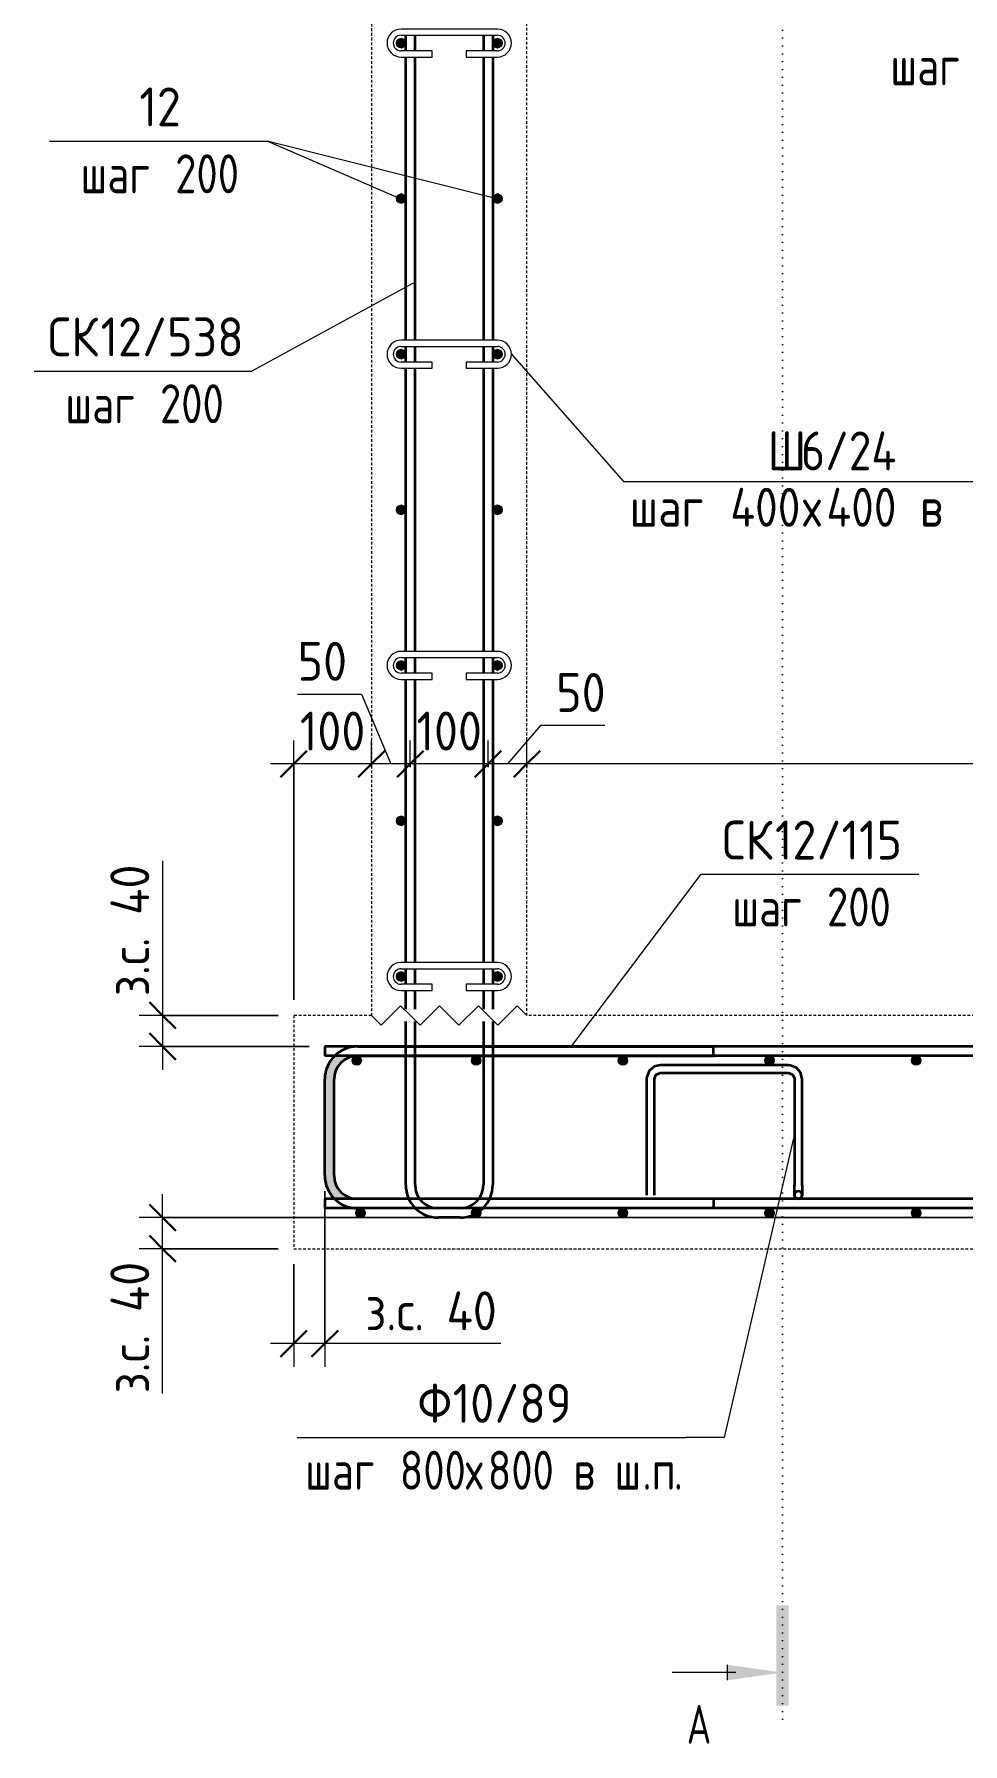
# Model space of a CAD drawing. Header units: millimetres. Extents: x -35709 to -15218, y -2926 to 78616.
# Drawn here: x -17998 to -16803, y -2926 to -729 of the extents above; entities that cross this region are included whole.
import ezdxf

# ---------------------------------------------------------------- set-up
doc = ezdxf.new("R2010")
doc.units = ezdxf.units.MM
doc.linetypes.add('01 Штриховая _4 мм_', pattern=[6, 3.5, -2.5])
doc.linetypes.add('04 Пунктир 10мм', pattern=[10, 0, -10])
for name, color, linetype, lineweight in [('AA_Dim', 7, 'Continuous', 9), ('AA_Dim-20', 7, 'Continuous', 9), ('AA_Oformlenie', 7, 'Continuous', 9), ('AA_Razrez', 7, 'Continuous', 9), ('AA_Vinoska', 7, 'Continuous', 9), ('KR_Armatura', 7, 'Continuous', 20), ('KR_Armatura_Tonkie', 7, 'Continuous', 20)]:
    doc.layers.add(name, color=color, linetype=linetype, lineweight=lineweight)
doc.layers.add('AF_Stena_Опалубка', color=7, linetype='Continuous', lineweight=20, true_color=0x0063c6)
doc.layers.add('KR_Fundament', color=7, linetype='Continuous', lineweight=20, true_color=0x804000)
doc.styles.add('ISOCPEUR', font='isocpeur.TTF', dxfattribs={"width": 0.7, "height": 50})
doc.styles.add('ISOCPEUR_1', font='isocpeur.TTF', dxfattribs={"width": 0.9, "height": 50})
doc.styles.add('ISOCPEUR_2', font='isocpeur.TTF', dxfattribs={"width": 0.8, "height": 50})
doc.styles.add('ISOCPEUR_4', font='isocpeur.TTF', dxfattribs={"width": 0.85, "height": 50})
doc.dimstyles.new('00_Точн_3_знака__прозр_', dxfattribs={"dimscale": 304.8, "dimtxt": 50.137748, "dimasz": 0.111549, "dimexe": 0.098425, "dimexo": 0.065617, "dimgap": 0.006562, "dimtad": 1, "dimdec": 3, "dimrnd": 0.001, "dimdsep": 46, "dimtxsty": 'ISOCPEUR_1', "dimblk1": 'OBLIQUE', "dimblk2": 'OBLIQUE', "dimsah": 1, "dimcen": 0.09, "dimdle": 0.098425, "dimazin": 0, "dimtfac": 1, "dimtdec": 4, "dimtix": 1, "dimtmove": 0, "dimatfit": 3, "dimfxl": 1, "dimtvp": 1, "dimtolj": 1, "dimtzin": 0, "dimlwd": 18, "dimlwe": 18, "dimarcsym": 2})
doc.dimstyles.new('00_Точн_3_знака__прозр__1', dxfattribs={"dimscale": 304.8, "dimtxt": 50.137748, "dimasz": 0.111549, "dimexe": 0.098425, "dimexo": 0.065617, "dimgap": 0.006562, "dimtad": 1, "dimdec": 3, "dimrnd": 0.001, "dimdsep": 46, "dimtxsty": 'ISOCPEUR_1', "dimblk1": 'OBLIQUE', "dimblk2": 'OBLIQUE', "dimsah": 1, "dimcen": 0.09, "dimdle": 0.098425, "dimazin": 0, "dimtfac": 1, "dimtdec": 4, "dimtix": 1, "dimtmove": 1, "dimatfit": 3, "dimfxl": 1, "dimtvp": 1, "dimtolj": 1, "dimtzin": 0, "dimlwd": 18, "dimlwe": 18, "dimarcsym": 2})

# ---------------------------------------------------------------- blocks, each defined once
blk = doc.blocks.new('261_Лягушка _НесАрм_РабПлоск_ - 10 А240-3854957-В-В Арм')
at = {"layer": 'KR_Armatura', "lineweight": 35}
for start, end in [(90, 270), (270, 90)]:
    blk.add_arc((-76776.1, -2221), 5, start, end, dxfattribs=at)
at = {"layer": 'KR_Armatura_Tonkie', "lineweight": 35}
for p, q in [((-76788.6, -2054), (-76953.6, -2054)), ((-76953.6, -2064), (-76788.6, -2064)), ((-76971.1, -2071.5), (-76971.1, -2208.5)), ((-76961.1, -2208.5), (-76961.1, -2071.5)), ((-76781.1, -2071.5), (-76781.1, -2208.5)), ((-76771.1, -2208.5), (-76771.1, -2071.5))]:
    blk.add_line(p, q, dxfattribs=at)
at = {"layer": 'KR_Armatura_Tonkie', "lineweight": 35, "flags": 128}
for points in [[(-76953.6, -2054), (-76961.6, -2055.9), (-76967.8, -2061.3), (-76970.9, -2069), (-76971.1, -2071.5)], [(-76961.1, -2071.5), (-76959.2, -2066.5), (-76954.4, -2064.1), (-76953.6, -2064)], [(-76771.1, -2071.5), (-76773, -2063.5), (-76778.4, -2057.3), (-76786, -2054.2), (-76788.6, -2054)], [(-76788.6, -2064), (-76783.6, -2065.9), (-76781.1, -2070.6), (-76781.1, -2071.5)], [(-76971.1, -2208.5), (-76971.1, -2215.2), (-76971.1, -2219.8), (-76971.1, -2221)], [(-76961.1, -2221), (-76961.1, -2219.1), (-76961.1, -2213.9), (-76961.1, -2208.5)], [(-76781.1, -2221), (-76781.1, -2219.1), (-76781.1, -2213.9), (-76781.1, -2208.5)], [(-76771.1, -2208.5), (-76771.1, -2215.2), (-76771.1, -2219.8), (-76771.1, -2221)], [(-76776.1, -2226), (-76779.9, -2224.1), (-76781.1, -2221)], [(-76771.1, -2221), (-76772.9, -2224.9), (-76776.1, -2226)]]:
    blk.add_lwpolyline(points, dxfattribs=at)
blk = doc.blocks.new('Последовательность узлов - 3мм масшт20 маскировка-904226-В-В Арм')
at = {"layer": 'AA_Oformlenie'}
for p, q in [((-76535, -475.1), (-76522.5, -487.6)), ((-76497.5, -462.6), (-76522.5, -487.6)), ((-76485, -475.1), (-76497.5, -462.6)), ((-76485, -475.1), (-76472.5, -487.6)), ((-76447.5, -462.6), (-76472.5, -487.6)), ((-76435, -475.1), (-76447.5, -462.6)), ((-76435, -475.1), (-76422.5, -487.6)), ((-76397.5, -462.6), (-76422.5, -487.6)), ((-76385, -475.1), (-76397.5, -462.6)), ((-76385, -475.1), (-76372.5, -487.6)), ((-76347.5, -462.6), (-76372.5, -487.6)), ((-76335, -475.1), (-76347.5, -462.6))]:
    blk.add_line(p, q, dxfattribs=at)
blk = doc.blocks.new('079_Шпилька _ЭлУзла_ - d8 А240-3883367-В-В Арм')
at = {"layer": 'AA_Oformlenie'}
for p, q in [((-77863, -522), (-77987, -522)), ((-77987, -530), (-77863, -530)), ((-77947, -550), (-77987, -550)), ((-77987, -558), (-77947, -558)), ((-77947, -558), (-77947, -550)), ((-77863, -550), (-77903, -550)), ((-77903, -550), (-77903, -558)), ((-77903, -558), (-77863, -558))]:
    blk.add_line(p, q, dxfattribs=at)
for centre, radius, start, end in [((-77987, -540), 18, 90, 270), ((-77863, -540), 18, 270, 90), ((-77987, -540), 10, 90, 270), ((-77863, -540), 10, 270, 90)]:
    blk.add_arc(centre, radius, start, end, dxfattribs=at)
blk = doc.blocks.new('Разрез - Номер узла_ сзади-394133-В-В Арм')
at = {"layer": 'AA_Razrez'}
for points in [[(-77488.3, -2748.3), (-77504.2, -2748.3), (-77504.2, -2877.4), (-77488.3, -2877.4)], [(-77567, -2824.9), (-77567, -2844.8), (-77496.4, -2834.8)]]:
    blk.add_hatch(color=256, dxfattribs=at).paths.add_polyline_path(points)
for p, q in [((-77556.4, -2834.8), (-77638.3, -2834.8)), ((-77567, -2844.8), (-77567, -2824.9))]:
    blk.add_line(p, q, dxfattribs=at)
blk = doc.blocks.new('DIMBLOCK106-В-В Арм')
at = {"layer": 'AA_Dim-20', "color": 30, "lineweight": 18, "true_color": 0xff8000, "transparency": 16777216}
for p, q in [((-17364.1, -1670.7), (-17364.1, -1636.7)), ((-16074.1, -1670.7), (-16074.1, -1636.7)), ((-16074.1, -1666.7), (-17364.1, -1666.7)), ((-17364.1, -1666.7), (-17364.1, -1670.7)), ((-16074.1, -1666.7), (-16074.1, -1670.7))]:
    blk.add_line(p, q, dxfattribs=at)
at = {"layer": 'AA_Dim-20', "color": 30, "lineweight": 30, "true_color": 0xff8000, "transparency": 16777216}
for p, q in [((-17364.1, -1666.7), (-17381.1, -1683.7)), ((-17364.1, -1666.7), (-17347.1, -1649.7)), ((-16074.1, -1666.7), (-16091.1, -1683.7)), ((-16074.1, -1666.7), (-16057.1, -1649.7))]:
    blk.add_line(p, q, dxfattribs=at)
at = {"layer": 'AA_Dim-20', "color": 0, "lineweight": 18, "transparency": 16777216, "insert": (-16776.8, -1599.5), "char_height": 50, "width": 138.494, "attachment_point": 1, "line_spacing_factor": 1.135194, "style": 'ISOCPEUR_1'}
blk.add_mtext('1290', dxfattribs=at)
blk = doc.blocks.new('_Oblique')
at = {"color": 0, "linetype": 'ByBlock', "lineweight": -2}
blk.add_line((-0.5, -0.5), (0.5, 0.5), dxfattribs=at)
blk = doc.blocks.new('DIMBLOCK107-В-В Арм')
at = {"layer": 'AA_Dim-20', "color": 30, "lineweight": 18, "true_color": 0xff8000, "transparency": 16777216}
for p, q in [((-17346.5, -1617.1), (-17389.1, -1666.7)), ((-17264, -1617.1), (-17346.5, -1617.1)), ((-17414.1, -1670.7), (-17414.1, -1636.7)), ((-17364.1, -1670.7), (-17364.1, -1636.7)), ((-17364.1, -1666.7), (-17414.1, -1666.7)), ((-17414.1, -1666.7), (-17414.1, -1670.7)), ((-17364.1, -1666.7), (-17364.1, -1670.7))]:
    blk.add_line(p, q, dxfattribs=at)
at = {"layer": 'AA_Dim-20', "color": 30, "lineweight": 30, "true_color": 0xff8000, "transparency": 16777216}
for p, q in [((-17414.1, -1666.7), (-17431.1, -1683.7)), ((-17414.1, -1666.7), (-17397.1, -1649.7)), ((-17364.1, -1666.7), (-17381.1, -1683.7)), ((-17364.1, -1666.7), (-17347.1, -1649.7))]:
    blk.add_line(p, q, dxfattribs=at)
at = {"layer": 'AA_Dim-20', "color": 0, "lineweight": 18, "transparency": 16777216, "insert": (-17326.5, -1549.9), "char_height": 50, "width": 74.923, "attachment_point": 1, "line_spacing_factor": 1.135194, "style": 'ISOCPEUR_1'}
blk.add_mtext('50', dxfattribs=at)
blk = doc.blocks.new('DIMBLOCK108-В-В Арм')
at = {"layer": 'AA_Dim-20', "color": 30, "lineweight": 18, "true_color": 0xff8000, "transparency": 16777216}
for p, q in [((-17514.1, -1670.7), (-17514.1, -1636.7)), ((-17414.1, -1670.7), (-17414.1, -1636.7)), ((-17414.1, -1666.7), (-17514.1, -1666.7)), ((-17514.1, -1666.7), (-17514.1, -1670.7)), ((-17414.1, -1666.7), (-17414.1, -1670.7))]:
    blk.add_line(p, q, dxfattribs=at)
at = {"layer": 'AA_Dim-20', "color": 30, "lineweight": 30, "true_color": 0xff8000, "transparency": 16777216}
for p, q in [((-17514.1, -1666.7), (-17531.1, -1683.7)), ((-17514.1, -1666.7), (-17497.1, -1649.7)), ((-17414.1, -1666.7), (-17431.1, -1683.7)), ((-17414.1, -1666.7), (-17397.1, -1649.7))]:
    blk.add_line(p, q, dxfattribs=at)
at = {"layer": 'AA_Dim-20', "color": 0, "lineweight": 18, "transparency": 16777216, "insert": (-17506.2, -1599.5), "char_height": 50, "width": 101.032, "attachment_point": 1, "line_spacing_factor": 1.135194, "style": 'ISOCPEUR_1'}
blk.add_mtext('100', dxfattribs=at)
blk = doc.blocks.new('DIMBLOCK109-В-В Арм')
at = {"layer": 'AA_Dim-20', "color": 30, "lineweight": 18, "true_color": 0xff8000, "transparency": 16777216}
for p, q in [((-17659.1, -1577), (-17576.7, -1577)), ((-17576.7, -1577), (-17539.1, -1666.7)), ((-17564.1, -1670.7), (-17564.1, -1636.7)), ((-17514.1, -1670.7), (-17514.1, -1636.7)), ((-17514.1, -1666.7), (-17564.1, -1666.7)), ((-17564.1, -1666.7), (-17564.1, -1670.7)), ((-17514.1, -1666.7), (-17514.1, -1670.7))]:
    blk.add_line(p, q, dxfattribs=at)
at = {"layer": 'AA_Dim-20', "color": 30, "lineweight": 30, "true_color": 0xff8000, "transparency": 16777216}
for p, q in [((-17564.1, -1666.7), (-17581.1, -1683.7)), ((-17564.1, -1666.7), (-17547.1, -1649.7)), ((-17514.1, -1666.7), (-17531.1, -1683.7)), ((-17514.1, -1666.7), (-17497.1, -1649.7))]:
    blk.add_line(p, q, dxfattribs=at)
at = {"layer": 'AA_Dim-20', "color": 0, "lineweight": 18, "transparency": 16777216, "insert": (-17659.1, -1509.8), "char_height": 50, "width": 74.923, "attachment_point": 1, "line_spacing_factor": 1.135194, "style": 'ISOCPEUR_1'}
blk.add_mtext('50', dxfattribs=at)
blk = doc.blocks.new('DIMBLOCK110-В-В Арм')
at = {"layer": 'AA_Dim-20', "color": 30, "lineweight": 18, "true_color": 0xff8000, "transparency": 16777216}
for p, q in [((-17664.1, -1970), (-17664.1, -1636.7)), ((-17564.1, -1670.7), (-17564.1, -1636.7)), ((-17564.1, -1666.7), (-17694.1, -1666.7)), ((-17664.1, -1666.7), (-17664.1, -1970)), ((-17564.1, -1666.7), (-17564.1, -1670.7))]:
    blk.add_line(p, q, dxfattribs=at)
at = {"layer": 'AA_Dim-20', "color": 30, "lineweight": 30, "true_color": 0xff8000, "transparency": 16777216}
for p, q in [((-17664.1, -1666.7), (-17681.1, -1683.7)), ((-17664.1, -1666.7), (-17647.1, -1649.7)), ((-17564.1, -1666.7), (-17581.1, -1683.7)), ((-17564.1, -1666.7), (-17547.1, -1649.7))]:
    blk.add_line(p, q, dxfattribs=at)
at = {"layer": 'AA_Dim-20', "color": 0, "lineweight": 18, "transparency": 16777216, "insert": (-17656.2, -1599.5), "char_height": 50, "width": 101.032, "attachment_point": 1, "line_spacing_factor": 1.135194, "style": 'ISOCPEUR_1'}
blk.add_mtext('100', dxfattribs=at)
blk = doc.blocks.new('DIMBLOCK111-В-В Арм')
at = {"layer": 'AA_Dim-20', "color": 30, "lineweight": 18, "true_color": 0xff8000, "transparency": 16777216}
for p, q in [((-17624.1, -2216), (-17624.1, -2441.9)), ((-17624.1, -2411.9), (-17624.1, -2216)), ((-17664.1, -2310), (-17664.1, -2441.9)), ((-17664.1, -2411.9), (-17664.1, -2310)), ((-17594.1, -2411.9), (-17694.1, -2411.9)), ((-17591.9, -2411.9), (-17644.1, -2411.9)), ((-17397.8, -2411.9), (-17591.9, -2411.9))]:
    blk.add_line(p, q, dxfattribs=at)
at = {"layer": 'AA_Dim-20', "color": 30, "lineweight": 30, "true_color": 0xff8000, "transparency": 16777216}
for p, q in [((-17664.1, -2411.9), (-17647.1, -2394.9)), ((-17624.1, -2411.9), (-17607.1, -2394.9)), ((-17664.1, -2411.9), (-17681.1, -2428.9)), ((-17624.1, -2411.9), (-17641.1, -2428.9))]:
    blk.add_line(p, q, dxfattribs=at)
at = {"layer": 'AA_Dim-20', "color": 0, "lineweight": 18, "transparency": 16777216, "insert": (-17571.9, -2344.8), "char_height": 50, "width": 208.876, "attachment_point": 1, "line_spacing_factor": 1.135194, "style": 'ISOCPEUR_1'}
blk.add_mtext('з.с. 40', dxfattribs=at)
blk = doc.blocks.new('DIMBLOCK116-В-В Арм')
at = {"layer": 'AA_Dim-20', "color": 30, "lineweight": 30, "true_color": 0xff8000, "transparency": 16777216}
for p, q in [((-17832.8, -2250), (-17849.8, -2233)), ((-17832.8, -2250), (-17815.8, -2267)), ((-17832.8, -2290), (-17849.8, -2273)), ((-17832.8, -2290), (-17815.8, -2307))]:
    blk.add_line(p, q, dxfattribs=at)
at = {"layer": 'AA_Dim-20', "color": 30, "lineweight": 18, "true_color": 0xff8000, "transparency": 16777216}
for p, q in [((-17832.8, -2320), (-17832.8, -2220)), ((-15952.6, -2250), (-17862.8, -2250)), ((-17832.8, -2250), (-15952.6, -2250)), ((-17832.8, -2281.8), (-17832.8, -2270)), ((-17832.8, -2475.9), (-17832.8, -2281.8)), ((-17684.1, -2290), (-17862.8, -2290)), ((-17832.8, -2290), (-17684.1, -2290))]:
    blk.add_line(p, q, dxfattribs=at)
at = {"layer": 'AA_Dim-20', "color": 0, "lineweight": 18, "transparency": 16777216, "insert": (-17899.9, -2475.9), "char_height": 50, "width": 208.876, "attachment_point": 1, "rotation": 90, "line_spacing_factor": 1.135194, "style": 'ISOCPEUR_1'}
blk.add_mtext('з.с. 40', dxfattribs=at)
blk = doc.blocks.new('DIMBLOCK117-В-В Арм')
at = {"layer": 'AA_Dim-20', "color": 30, "lineweight": 18, "true_color": 0xff8000, "transparency": 16777216}
for p, q in [((-17832.8, -1791.1), (-17832.8, -1985.2)), ((-17832.8, -1960), (-17832.8, -2060)), ((-17684.1, -1990), (-17862.8, -1990)), ((-17832.8, -1985.2), (-17832.8, -2010)), ((-17832.8, -1990), (-17684.1, -1990)), ((-17644.1, -2030), (-17862.8, -2030)), ((-17832.8, -2030), (-17644.1, -2030))]:
    blk.add_line(p, q, dxfattribs=at)
at = {"layer": 'AA_Dim-20', "color": 30, "lineweight": 30, "true_color": 0xff8000, "transparency": 16777216}
for p, q in [((-17832.8, -1990), (-17849.8, -1973)), ((-17832.8, -1990), (-17815.8, -2007)), ((-17832.8, -2030), (-17849.8, -2013)), ((-17832.8, -2030), (-17815.8, -2047))]:
    blk.add_line(p, q, dxfattribs=at)
at = {"layer": 'AA_Dim-20', "color": 0, "lineweight": 18, "transparency": 16777216, "insert": (-17899.9, -1965.2), "char_height": 50, "width": 208.876, "attachment_point": 1, "rotation": 90, "line_spacing_factor": 1.135194, "style": 'ISOCPEUR_1'}
blk.add_mtext('з.с. 40', dxfattribs=at)
blk = doc.blocks.new('042_М_Арматуры - Диам длина поз _ Шаг-2260295-В-В Арм')
at = {"layer": 'AA_Vinoska'}
blk.add_line((-78458.8, -1161.7), (-78178.8, -1161.7), dxfattribs=at)
blk = doc.blocks.new('042_М_Арматуры - Диам длина поз _ Комментарий-2260297-В-В Арм')
at = {"layer": 'AA_Vinoska'}
blk.add_line((-77600.9, -1808.6), (-77320.9, -1808.6), dxfattribs=at)
blk = doc.blocks.new('042_М_Арматуры - Диам длина поз _ Комментарий полка 25-3827468-В-В Арм')
at = {"layer": 'AA_Vinoska'}
blk.add_line((-78120.7, -2532.7), (-77620.7, -2532.7), dxfattribs=at)
blk = doc.blocks.new('044_М_Универсальная с полкой - Марка_Комментарий полка 27-3828024-В-В Арм')
at = {"layer": 'AA_Vinoska'}
blk.add_line((-77700.8, -1303.8), (-77160.8, -1303.8), dxfattribs=at)

msp = doc.modelspace()

# ---------------------------------------------------------------- hatches: boundary and pattern name
at = {"layer": 'KR_Armatura', "lineweight": 9}
h = msp.add_hatch(color=256, dxfattribs=at)
edge = h.paths.add_edge_path()
edge.add_arc((-17526.0826, -740), 6, 0, 360)
for points in [[(-17526.0826, -746), (-17520.8864, -743), (-17520.8864, -737), (-17526.0826, -734), (-17531.2788, -737), (-17531.2788, -743)], [(-17402.0826, -746), (-17396.8864, -743), (-17396.8864, -737), (-17402.0826, -734), (-17407.2788, -737), (-17407.2788, -743)], [(-17526.0826, -946), (-17520.8864, -943), (-17520.8864, -937), (-17526.0826, -934), (-17531.2788, -937), (-17531.2788, -943)], [(-17402.0826, -946), (-17396.8864, -943), (-17396.8864, -937), (-17402.0826, -934), (-17407.2788, -937), (-17407.2788, -943)], [(-17526.0826, -1146), (-17520.8864, -1143), (-17520.8864, -1137), (-17526.0826, -1134), (-17531.2788, -1137), (-17531.2788, -1143)], [(-17402.0826, -1146), (-17396.8864, -1143), (-17396.8864, -1137), (-17402.0826, -1134), (-17407.2788, -1137), (-17407.2788, -1143)], [(-17526.0826, -1346), (-17520.8864, -1343), (-17520.8864, -1337), (-17526.0826, -1334), (-17531.2788, -1337), (-17531.2788, -1343)], [(-17402.0826, -1346), (-17396.8864, -1343), (-17396.8864, -1337), (-17402.0826, -1334), (-17407.2788, -1337), (-17407.2788, -1343)], [(-17526.0826, -1546), (-17520.8864, -1543), (-17520.8864, -1537), (-17526.0826, -1534), (-17531.2788, -1537), (-17531.2788, -1543)], [(-17402.0826, -1546), (-17396.8864, -1543), (-17396.8864, -1537), (-17402.0826, -1534), (-17407.2788, -1537), (-17407.2788, -1543)], [(-17526.0826, -1746), (-17520.8864, -1743), (-17520.8864, -1737), (-17526.0826, -1734), (-17531.2788, -1737), (-17531.2788, -1743)], [(-17402.0826, -1746), (-17396.8864, -1743), (-17396.8864, -1737), (-17402.0826, -1734), (-17407.2788, -1737), (-17407.2788, -1743)], [(-17526.0826, -1946), (-17520.8864, -1943), (-17520.8864, -1937), (-17526.0826, -1934), (-17531.2788, -1937), (-17531.2788, -1943)], [(-17402.0826, -1946), (-17396.8864, -1943), (-17396.8864, -1937), (-17402.0826, -1934), (-17407.2788, -1937), (-17407.2788, -1943)]]:
    msp.add_hatch(color=256, dxfattribs=at).paths.add_polyline_path(points)
h = msp.add_hatch(color=256, dxfattribs=at)
edge = h.paths.add_edge_path()
edge.add_arc((-17402.0826, -740), 6, 0, 360)
h = msp.add_hatch(color=256, dxfattribs=at)
edge = h.paths.add_edge_path()
edge.add_arc((-17526.0826, -940), 6, 0, 360)
h = msp.add_hatch(color=256, dxfattribs=at)
edge = h.paths.add_edge_path()
edge.add_arc((-17402.0826, -940), 6, 0, 360)
h = msp.add_hatch(color=256, dxfattribs=at)
edge = h.paths.add_edge_path()
edge.add_arc((-17526.0826, -1140), 6, 0, 360)
h = msp.add_hatch(color=256, dxfattribs=at)
edge = h.paths.add_edge_path()
edge.add_arc((-17402.0826, -1140), 6, 0, 360)
h = msp.add_hatch(color=256, dxfattribs=at)
edge = h.paths.add_edge_path()
edge.add_arc((-17526.0826, -1340), 6, 0, 360)
h = msp.add_hatch(color=256, dxfattribs=at)
edge = h.paths.add_edge_path()
edge.add_arc((-17402.0826, -1340), 6, 0, 360)
h = msp.add_hatch(color=256, dxfattribs=at)
edge = h.paths.add_edge_path()
edge.add_arc((-17526.0826, -1540), 6, 0, 360)
h = msp.add_hatch(color=256, dxfattribs=at)
edge = h.paths.add_edge_path()
edge.add_arc((-17402.0826, -1540), 6, 0, 360)
h = msp.add_hatch(color=256, dxfattribs=at)
edge = h.paths.add_edge_path()
edge.add_arc((-17526.0826, -1740), 6, 0, 360)
h = msp.add_hatch(color=256, dxfattribs=at)
edge = h.paths.add_edge_path()
edge.add_arc((-17402.0826, -1740), 6, 0, 360)
h = msp.add_hatch(color=256, dxfattribs=at)
edge = h.paths.add_edge_path()
edge.add_arc((-17526.0826, -1940), 6, 0, 360)
h = msp.add_hatch(color=256, dxfattribs=at)
edge = h.paths.add_edge_path()
edge.add_arc((-17402.0826, -1940), 6, 0, 360)
at = {"layer": 'KR_Armatura'}
h = msp.add_hatch(color=256, dxfattribs=at)
edge = h.paths.add_edge_path()
edge.add_arc((-17583.0826, -2048), 6, 0, 360)
for points in [[(-17586.0826, -2053.1962), (-17580.0826, -2053.1962), (-17577.0826, -2048), (-17580.0826, -2042.8038), (-17586.0826, -2042.8038), (-17589.0826, -2048)], [(-17432.4159, -2053.1962), (-17426.4159, -2053.1962), (-17423.4159, -2048), (-17426.4159, -2042.8038), (-17432.4159, -2042.8038), (-17435.4159, -2048)], [(-17243.7493, -2053.1962), (-17237.7493, -2053.1962), (-17234.7493, -2048), (-17237.7493, -2042.8038), (-17243.7493, -2042.8038), (-17246.7493, -2048)], [(-17055.0826, -2053.1962), (-17049.0826, -2053.1962), (-17046.0826, -2048), (-17049.0826, -2042.8038), (-17055.0826, -2042.8038), (-17058.0826, -2048)], [(-16866.4159, -2053.1962), (-16860.4159, -2053.1962), (-16857.4159, -2048), (-16860.4159, -2042.8038), (-16866.4159, -2042.8038), (-16869.4159, -2048)], [(-17581.0826, -2249.1962), (-17575.0826, -2249.1962), (-17572.0826, -2244), (-17575.0826, -2238.8038), (-17581.0826, -2238.8038), (-17584.0826, -2244)], [(-17432.4159, -2249.1962), (-17426.4159, -2249.1962), (-17423.4159, -2244), (-17426.4159, -2238.8038), (-17432.4159, -2238.8038), (-17435.4159, -2244)], [(-17243.7493, -2249.1962), (-17237.7493, -2249.1962), (-17234.7493, -2244), (-17237.7493, -2238.8038), (-17243.7493, -2238.8038), (-17246.7493, -2244)], [(-17055.0826, -2249.1962), (-17049.0826, -2249.1962), (-17046.0826, -2244), (-17049.0826, -2238.8038), (-17055.0826, -2238.8038), (-17058.0826, -2244)], [(-16866.4159, -2249.1962), (-16860.4159, -2249.1962), (-16857.4159, -2244), (-16860.4159, -2238.8038), (-16866.4159, -2238.8038), (-16869.4159, -2244)]]:
    msp.add_hatch(color=256, dxfattribs=at).paths.add_polyline_path(points)
h = msp.add_hatch(color=256, dxfattribs=at)
edge = h.paths.add_edge_path()
edge.add_arc((-17429.4159, -2048), 6, 0, 360)
h = msp.add_hatch(color=256, dxfattribs=at)
edge = h.paths.add_edge_path()
edge.add_arc((-17240.7493, -2048), 6, 0, 360)
h = msp.add_hatch(color=256, dxfattribs=at)
edge = h.paths.add_edge_path()
edge.add_arc((-17052.0826, -2048), 6, 0, 360)
h = msp.add_hatch(color=256, dxfattribs=at)
edge = h.paths.add_edge_path()
edge.add_arc((-16863.4159, -2048), 6, 0, 360)
h = msp.add_hatch(color=256, dxfattribs=at)
edge = h.paths.add_edge_path()
edge.add_arc((-17578.0826, -2244), 6, 0, 360)
h = msp.add_hatch(color=256, dxfattribs=at)
edge = h.paths.add_edge_path()
edge.add_arc((-17429.4159, -2244), 6, 0, 360)
h = msp.add_hatch(color=256, dxfattribs=at)
edge = h.paths.add_edge_path()
edge.add_arc((-17240.7493, -2244), 6, 0, 360)
h = msp.add_hatch(color=256, dxfattribs=at)
edge = h.paths.add_edge_path()
edge.add_arc((-17052.0826, -2244), 6, 0, 360)
h = msp.add_hatch(color=256, dxfattribs=at)
edge = h.paths.add_edge_path()
edge.add_arc((-16863.4159, -2244), 6, 0, 360)
at = {"layer": 'KR_Armatura_Tonkie'}
for points in [[(-17624.0826, -2072), (-17612.0826, -2072), (-17611.0604, -2064.2354), (-17608.0634, -2057), (-17603.0826, -2050.6232), (-17597.0826, -2046.0192), (-17589.8472, -2043.0222), (-17582.0826, -2042), (-17611.3881, -2042), (-17612.0826, -2042.6945), (-17618.4557, -2051), (-17622.6515, -2061.1296)], [(-17624.0826, -2196), (-17612.0826, -2196), (-17612.0826, -2072), (-17624.0826, -2072), (-17624.0826, -2185.5849)], [(-17590.1211, -2226), (-17582.0826, -2226), (-17589.8472, -2224.9778), (-17597.0826, -2221.9808), (-17603.4594, -2217), (-17608.0634, -2211), (-17611.0604, -2203.7646), (-17612.0826, -2196), (-17624.0826, -2196), (-17622.6515, -2206.8704), (-17618.4557, -2217), (-17611.3881, -2226), (-17591.6767, -2226)]]:
    msp.add_hatch(color=256, dxfattribs=at).paths.add_polyline_path(points)

# ---------------------------------------------------------------- linework, layer by layer
at = {"layer": 'AA_Razrez', "color": 7, "linetype": '04 Пунктир 10мм', "true_color": 0xffffff}
msp.add_line((-17035.4372, -2894.8371), (-17035.4372, 354.8038), dxfattribs=at)
at = {"layer": 'AA_Vinoska'}
for p, q in [((-17526.0826, -940.5367), (-17698.3469, -866.0695)), ((-17402.6663, -940.3069), (-17698.3469, -866.0695)), ((-17510.3103, -1048.6061), (-17717.9227, -1161.6867)), ((-17384.0826, -1140), (-17239.9207, -1303.8348)), ((-17306.2657, -2028.9768), (-17140.0269, -1808.5966)), ((-17021.0792, -2147.6208), (-17110.5543, -2532.7269)), ((-17110.5543, -2532.7269), (-17159.7959, -2532.7269))]:
    msp.add_line(p, q, dxfattribs=at)
at = {"layer": 'AF_Stena_Опалубка', "linetype": '01 Штриховая _4 мм_'}
for p, q in [((-17564.0826, -475.038), (-17564.0826, -1990)), ((-17364.0826, -1990), (-17364.0826, -475.038))]:
    msp.add_line(p, q, dxfattribs=at)
at = {"layer": 'KR_Armatura', "lineweight": 9}
for p, q in [((-17526.0826, -734), (-17531.2788, -737)), ((-17531.2788, -737), (-17531.2788, -743)), ((-17531.2788, -743), (-17526.0826, -746)), ((-17520.8864, -737), (-17526.0826, -734)), ((-17526.0826, -746), (-17520.8864, -743)), ((-17520.8864, -743), (-17520.8864, -737)), ((-17402.0826, -734), (-17407.2788, -737)), ((-17407.2788, -737), (-17407.2788, -743)), ((-17407.2788, -743), (-17402.0826, -746)), ((-17396.8864, -737), (-17402.0826, -734)), ((-17402.0826, -746), (-17396.8864, -743)), ((-17396.8864, -743), (-17396.8864, -737)), ((-17526.0826, -934), (-17531.2788, -937)), ((-17531.2788, -937), (-17531.2788, -943)), ((-17531.2788, -943), (-17526.0826, -946)), ((-17520.8864, -937), (-17526.0826, -934)), ((-17526.0826, -946), (-17520.8864, -943)), ((-17520.8864, -943), (-17520.8864, -937)), ((-17402.0826, -934), (-17407.2788, -937)), ((-17407.2788, -937), (-17407.2788, -943)), ((-17407.2788, -943), (-17402.0826, -946)), ((-17396.8864, -937), (-17402.0826, -934)), ((-17402.0826, -946), (-17396.8864, -943)), ((-17396.8864, -943), (-17396.8864, -937)), ((-17526.0826, -1134), (-17531.2788, -1137)), ((-17531.2788, -1137), (-17531.2788, -1143)), ((-17520.8864, -1137), (-17526.0826, -1134)), ((-17520.8864, -1143), (-17520.8864, -1137)), ((-17402.0826, -1134), (-17407.2788, -1137)), ((-17407.2788, -1137), (-17407.2788, -1143)), ((-17396.8864, -1137), (-17402.0826, -1134)), ((-17396.8864, -1143), (-17396.8864, -1137)), ((-17531.2788, -1143), (-17526.0826, -1146)), ((-17526.0826, -1146), (-17520.8864, -1143)), ((-17407.2788, -1143), (-17402.0826, -1146)), ((-17402.0826, -1146), (-17396.8864, -1143)), ((-17526.0826, -1334), (-17531.2788, -1337)), ((-17531.2788, -1337), (-17531.2788, -1343)), ((-17520.8864, -1337), (-17526.0826, -1334)), ((-17520.8864, -1343), (-17520.8864, -1337)), ((-17402.0826, -1334), (-17407.2788, -1337)), ((-17407.2788, -1337), (-17407.2788, -1343)), ((-17396.8864, -1337), (-17402.0826, -1334)), ((-17396.8864, -1343), (-17396.8864, -1337)), ((-17531.2788, -1343), (-17526.0826, -1346)), ((-17526.0826, -1346), (-17520.8864, -1343)), ((-17407.2788, -1343), (-17402.0826, -1346)), ((-17402.0826, -1346), (-17396.8864, -1343)), ((-17526.0826, -1534), (-17531.2788, -1537)), ((-17531.2788, -1537), (-17531.2788, -1543)), ((-17520.8864, -1537), (-17526.0826, -1534)), ((-17520.8864, -1543), (-17520.8864, -1537)), ((-17402.0826, -1534), (-17407.2788, -1537)), ((-17407.2788, -1537), (-17407.2788, -1543)), ((-17396.8864, -1537), (-17402.0826, -1534)), ((-17396.8864, -1543), (-17396.8864, -1537)), ((-17531.2788, -1543), (-17526.0826, -1546)), ((-17526.0826, -1546), (-17520.8864, -1543)), ((-17407.2788, -1543), (-17402.0826, -1546)), ((-17402.0826, -1546), (-17396.8864, -1543)), ((-17526.0826, -1734), (-17531.2788, -1737)), ((-17520.8864, -1737), (-17526.0826, -1734)), ((-17402.0826, -1734), (-17407.2788, -1737)), ((-17396.8864, -1737), (-17402.0826, -1734)), ((-17531.2788, -1737), (-17531.2788, -1743)), ((-17531.2788, -1743), (-17526.0826, -1746)), ((-17526.0826, -1746), (-17520.8864, -1743)), ((-17520.8864, -1743), (-17520.8864, -1737)), ((-17407.2788, -1737), (-17407.2788, -1743)), ((-17407.2788, -1743), (-17402.0826, -1746)), ((-17402.0826, -1746), (-17396.8864, -1743)), ((-17396.8864, -1743), (-17396.8864, -1737)), ((-17526.0826, -1934), (-17531.2788, -1937)), ((-17520.8864, -1937), (-17526.0826, -1934)), ((-17402.0826, -1934), (-17407.2788, -1937)), ((-17396.8864, -1937), (-17402.0826, -1934)), ((-17531.2788, -1937), (-17531.2788, -1943)), ((-17531.2788, -1943), (-17526.0826, -1946)), ((-17526.0826, -1946), (-17520.8864, -1943)), ((-17520.8864, -1943), (-17520.8864, -1937)), ((-17407.2788, -1937), (-17407.2788, -1943)), ((-17407.2788, -1943), (-17402.0826, -1946)), ((-17402.0826, -1946), (-17396.8864, -1943)), ((-17396.8864, -1943), (-17396.8864, -1937))]:
    msp.add_line(p, q, dxfattribs=at)
at = {"layer": 'KR_Armatura'}
for p, q in [((-17586.0826, -2042.8038), (-17589.0826, -2048)), ((-17580.0826, -2042.8038), (-17586.0826, -2042.8038)), ((-17577.0826, -2048), (-17580.0826, -2042.8038)), ((-17432.4159, -2042.8038), (-17435.4159, -2048)), ((-17426.4159, -2042.8038), (-17432.4159, -2042.8038)), ((-17423.4159, -2048), (-17426.4159, -2042.8038)), ((-17243.7493, -2042.8038), (-17246.7493, -2048)), ((-17237.7493, -2042.8038), (-17243.7493, -2042.8038)), ((-17234.7493, -2048), (-17237.7493, -2042.8038)), ((-17055.0826, -2042.8038), (-17058.0826, -2048)), ((-17049.0826, -2042.8038), (-17055.0826, -2042.8038)), ((-17046.0826, -2048), (-17049.0826, -2042.8038)), ((-16866.4159, -2042.8038), (-16869.4159, -2048)), ((-16860.4159, -2042.8038), (-16866.4159, -2042.8038)), ((-16857.4159, -2048), (-16860.4159, -2042.8038)), ((-17589.0826, -2048), (-17586.0826, -2053.1962)), ((-17586.0826, -2053.1962), (-17580.0826, -2053.1962)), ((-17580.0826, -2053.1962), (-17577.0826, -2048)), ((-17435.4159, -2048), (-17432.4159, -2053.1962)), ((-17432.4159, -2053.1962), (-17426.4159, -2053.1962)), ((-17426.4159, -2053.1962), (-17423.4159, -2048)), ((-17246.7493, -2048), (-17243.7493, -2053.1962)), ((-17243.7493, -2053.1962), (-17237.7493, -2053.1962)), ((-17237.7493, -2053.1962), (-17234.7493, -2048)), ((-17058.0826, -2048), (-17055.0826, -2053.1962)), ((-17055.0826, -2053.1962), (-17049.0826, -2053.1962)), ((-17049.0826, -2053.1962), (-17046.0826, -2048)), ((-16869.4159, -2048), (-16866.4159, -2053.1962)), ((-16866.4159, -2053.1962), (-16860.4159, -2053.1962)), ((-16860.4159, -2053.1962), (-16857.4159, -2048)), ((-17581.0826, -2238.8038), (-17584.0826, -2244)), ((-17575.0826, -2238.8038), (-17581.0826, -2238.8038)), ((-17572.0826, -2244), (-17575.0826, -2238.8038)), ((-17432.4159, -2238.8038), (-17435.4159, -2244)), ((-17426.4159, -2238.8038), (-17432.4159, -2238.8038)), ((-17423.4159, -2244), (-17426.4159, -2238.8038)), ((-17243.7493, -2238.8038), (-17246.7493, -2244)), ((-17237.7493, -2238.8038), (-17243.7493, -2238.8038)), ((-17234.7493, -2244), (-17237.7493, -2238.8038)), ((-17055.0826, -2238.8038), (-17058.0826, -2244)), ((-17049.0826, -2238.8038), (-17055.0826, -2238.8038)), ((-17046.0826, -2244), (-17049.0826, -2238.8038)), ((-16866.4159, -2238.8038), (-16869.4159, -2244)), ((-16860.4159, -2238.8038), (-16866.4159, -2238.8038)), ((-16857.4159, -2244), (-16860.4159, -2238.8038)), ((-17584.0826, -2244), (-17581.0826, -2249.1962)), ((-17581.0826, -2249.1962), (-17575.0826, -2249.1962)), ((-17575.0826, -2249.1962), (-17572.0826, -2244)), ((-17435.4159, -2244), (-17432.4159, -2249.1962)), ((-17432.4159, -2249.1962), (-17426.4159, -2249.1962)), ((-17426.4159, -2249.1962), (-17423.4159, -2244)), ((-17246.7493, -2244), (-17243.7493, -2249.1962)), ((-17243.7493, -2249.1962), (-17237.7493, -2249.1962)), ((-17237.7493, -2249.1962), (-17234.7493, -2244)), ((-17058.0826, -2244), (-17055.0826, -2249.1962)), ((-17055.0826, -2249.1962), (-17049.0826, -2249.1962)), ((-17049.0826, -2249.1962), (-17046.0826, -2244)), ((-16869.4159, -2244), (-16866.4159, -2249.1962)), ((-16866.4159, -2249.1962), (-16860.4159, -2249.1962)), ((-16860.4159, -2249.1962), (-16857.4159, -2244))]:
    msp.add_line(p, q, dxfattribs=at)
at = {"layer": 'KR_Armatura', "lineweight": 9}
for centre in [(-17526.0826, -740), (-17402.0826, -740), (-17526.0826, -940), (-17402.0826, -940), (-17526.0826, -1140), (-17402.0826, -1140), (-17526.0826, -1340), (-17402.0826, -1340), (-17526.0826, -1540), (-17402.0826, -1540), (-17526.0826, -1740), (-17402.0826, -1740), (-17526.0826, -1940), (-17402.0826, -1940)]:
    msp.add_circle(centre, 6, dxfattribs=at)
at = {"layer": 'KR_Armatura'}
for centre in [(-17583.0826, -2048), (-17429.4159, -2048), (-17240.7493, -2048), (-17052.0826, -2048), (-16863.4159, -2048), (-17578.0826, -2244), (-17429.4159, -2244), (-17240.7493, -2244), (-17052.0826, -2244), (-16863.4159, -2244)]:
    msp.add_circle(centre, 6, dxfattribs=at)
at = {"layer": 'KR_Armatura_Tonkie', "lineweight": 35}
for p, q in [((-17520.0826, -750), (-17520.0826, -730)), ((-17508.0826, -750), (-17508.0826, -730)), ((-17420.0826, -730), (-17420.0826, -750)), ((-17408.0826, -730), (-17408.0826, -750)), ((-17520.0826, -1122), (-17520.0826, -758)), ((-17508.0826, -1122), (-17508.0826, -758)), ((-17420.0826, -758), (-17420.0826, -1122)), ((-17408.0826, -758), (-17408.0826, -1122)), ((-17520.0826, -1150), (-17520.0826, -1130)), ((-17508.0826, -1150), (-17508.0826, -1130)), ((-17420.0826, -1130), (-17420.0826, -1150)), ((-17408.0826, -1130), (-17408.0826, -1150)), ((-17520.0826, -1522), (-17520.0826, -1158)), ((-17508.0826, -1522), (-17508.0826, -1158)), ((-17420.0826, -1158), (-17420.0826, -1522)), ((-17408.0826, -1158), (-17408.0826, -1522)), ((-17520.0826, -1550), (-17520.0826, -1530)), ((-17508.0826, -1550), (-17508.0826, -1530)), ((-17420.0826, -1530), (-17420.0826, -1550)), ((-17408.0826, -1530), (-17408.0826, -1550)), ((-17520.0826, -1922), (-17520.0826, -1558)), ((-17508.0826, -1922), (-17508.0826, -1558)), ((-17420.0826, -1558), (-17420.0826, -1922)), ((-17408.0826, -1558), (-17408.0826, -1922)), ((-17520.0826, -1950), (-17520.0826, -1930)), ((-17508.0826, -1950), (-17508.0826, -1930)), ((-17420.0826, -1930), (-17420.0826, -1950)), ((-17408.0826, -1930), (-17408.0826, -1950)), ((-17520.0826, -1982), (-17520.0826, -1958)), ((-17508.0826, -1982), (-17508.0826, -1958)), ((-17420.0826, -1958), (-17420.0826, -1982)), ((-17408.0826, -1958), (-17408.0826, -1982)), ((-17520.0826, -2208), (-17520.0826, -1998)), ((-17508.0826, -2208), (-17508.0826, -1998)), ((-17420.0826, -1998), (-17420.0826, -2208)), ((-17408.0826, -1998), (-17408.0826, -2208)), ((-15914.0826, -2030), (-17624.0826, -2030)), ((-17624.0826, -2030), (-17624.0826, -2042)), ((-15914.0826, -2042), (-17624.0826, -2042)), ((-17582.0826, -2030), (-17124.0826, -2030)), ((-17582.0826, -2042), (-17124.0826, -2042)), ((-17124.0826, -2042), (-17124.0826, -2030)), ((-17624.0826, -2196), (-17624.0826, -2072)), ((-17612.0826, -2196), (-17612.0826, -2072)), ((-15914.0826, -2226), (-17624.0826, -2226)), ((-17624.0826, -2226), (-17624.0826, -2238)), ((-15914.0826, -2238), (-17624.0826, -2238)), ((-17124.0826, -2226), (-17582.0826, -2226)), ((-17124.0826, -2238), (-17582.0826, -2238)), ((-17450.0826, -2238), (-17478.0826, -2238)), ((-17124.0826, -2226), (-17124.0826, -2238)), ((-17450.0826, -2250), (-17478.0826, -2250))]:
    msp.add_line(p, q, dxfattribs=at)
for centre, radius, start, end in [((-17582.0826, -2072), 42, 90, 180), ((-17582.0826, -2072), 30, 90, 180), ((-17582.0826, -2196), 42, 180, 270), ((-17582.0826, -2196), 30, 180, 270), ((-17478.0826, -2208), 42, 180, 270), ((-17478.0826, -2208), 30, 180, 270), ((-17450.0826, -2208), 30, 270, 360), ((-17450.0826, -2208), 42, 270, 360)]:
    msp.add_arc(centre, radius, start, end, dxfattribs=at)
at = {"layer": 'KR_Fundament', "linetype": '01 Штриховая _4 мм_'}
for p, q in [((-17564.0826, -1990), (-17664.0826, -1990)), ((-17664.0826, -1990), (-17664.0826, -2290)), ((-16074.0826, -1990), (-17364.0826, -1990)), ((-17664.0826, -2290), (-15874.0826, -2290))]:
    msp.add_line(p, q, dxfattribs=at)

# ---------------------------------------------------------------- block references
at = {"layer": 'AA_Oformlenie'}
for name, p in [('079_Шпилька _ЭлУзла_ - d8 А240-3883367-В-В Арм', (60460.9174, -200)), ('079_Шпилька _ЭлУзла_ - d8 А240-3883367-В-В Арм', (60460.9174, -600)), ('079_Шпилька _ЭлУзла_ - d8 А240-3883367-В-В Арм', (60460.9174, -1000)), ('079_Шпилька _ЭлУзла_ - d8 А240-3883367-В-В Арм', (60460.9174, -1400)), ('Последовательность узлов - 3мм масшт20 маскировка-904226-В-В Арм', (58970.9174, -1514.9364))]:
    msp.add_blockref(name, p, dxfattribs=at)
at = {"layer": 'AA_Razrez'}
msp.add_blockref('Разрез - Номер узла_ сзади-394133-В-В Арм', (60460.9174, 0), dxfattribs=at)
at = {"layer": 'AA_Vinoska'}
for name, p in [('042_М_Арматуры - Диам длина поз _ Комментарий-2260297-В-В Арм', (59622.5975, 942.5271)), ('042_М_Арматуры - Диам длина поз _ Шаг-2260295-В-В Арм', (60460.9174, 0)), ('044_М_Универсальная с полкой - Марка_Комментарий полка 27-3828024-В-В Арм', (60460.9174, 0)), ('042_М_Арматуры - Диам длина поз _ Комментарий-2260297-В-В Арм', (60460.9174, 0)), ('042_М_Арматуры - Диам длина поз _ Комментарий полка 25-3827468-В-В Арм', (60460.9174, 0))]:
    msp.add_blockref(name, p, dxfattribs=at)
at = {"layer": 'KR_Armatura_Tonkie', "lineweight": 35}
msp.add_blockref('261_Лягушка _НесАрм_РабПлоск_ - 10 А240-3854957-В-В Арм', (59760.9174, 0), dxfattribs=at)

# ---------------------------------------------------------------- texts
at = {"layer": 'AA_Razrez', "insert": (-17158.5098, -2876.3418), "char_height": 50, "width": 38.160325, "attachment_point": 1, "style": 'ISOCPEUR'}
msp.add_mtext('\\fISOCPEUR|b0|i0|c204|p34|;\\W.7;А', dxfattribs=at)
at = {"layer": 'AA_Vinoska', "char_height": 50, "attachment_point": 1}
for s, insert, width, style in [('шаг', (-16896.6923, -744.119), 116.7257, 'ISOCPEUR_2'), ('12', (-17862.5441, -797.0645), 66.379725, 'ISOCPEUR_1'), ('шаг', (-17938.3141, -883.0456), 116.7257, 'ISOCPEUR_2'), (' 200', (-17842.0057, -883.0456), 133.4008, 'ISOCPEUR_2'), ('СК', (-17980.3999, -1092.6817), 82.253137, 'ISOCPEUR_1'), ('12/538', (-17912.5342, -1092.6817), 222.227775, 'ISOCPEUR_1'), (' 200', (-17861.5815, -1178.6627), 133.4008, 'ISOCPEUR_2'), ('шаг', (-17957.8899, -1178.6627), 116.7257, 'ISOCPEUR_2'), ('\\fISOCPEUR|b0|i0|c204|p34|;\\W.85;Ш', (-17054.2407, -1239.2942), 51.789012, 'ISOCPEUR_4'), ('6/24', (-17011.5105, -1239.2942), 151.278431, 'ISOCPEUR_4'), (' 400', (-17129.6481, -1311.7376), 145.826956, 'ISOCPEUR_4'), ('400 ', (-16978.9679, -1311.7376), 145.826956, 'ISOCPEUR_4'), ('\\fISOCPEUR|b0|i0|c204|p34|;\\W.85; ', (-16828.2877, -1311.7376), 31.345981, 'ISOCPEUR_4'), ('шаг', (-17231.9757, -1311.7376), 124.021056, 'ISOCPEUR_4'), ('\\fISOCPEUR|b0|i0|c204|p34|;\\W.85;х', (-17009.3288, -1311.7376), 36.797456, 'ISOCPEUR_4'), ('\\fISOCPEUR|b0|i0|c204|p34|;\\W.85;в', (-16858.6486, -1311.7376), 36.797456, 'ISOCPEUR_4'), ('СК', (-17112.9641, -1739.5916), 82.253137, 'ISOCPEUR_1'), ('12/115', (-17045.0985, -1739.5916), 199.139175, 'ISOCPEUR_1'), ('шаг', (-17099.9941, -1825.5727), 116.7257, 'ISOCPEUR_2'), (' 200', (-17003.6858, -1825.5727), 133.4008, 'ISOCPEUR_2'), ('\\fISOCPEUR|b0|i0|c204|p34|;\\W.9;Ф', (-17504.8231, -2463.722), 54.835425, 'ISOCPEUR_1'), ('10/89', (-17459.5793, -2463.722), 183.265762, 'ISOCPEUR_1'), ('шаг', (-17649.4431, -2549.703), 116.7257, 'ISOCPEUR_2'), (' 800', (-17553.1348, -2549.703), 133.4008, 'ISOCPEUR_2'), ('\\fISOCPEUR|b0|i0|c204|p34|;\\W.8;х', (-17443.0681, -2549.703), 34.6329, 'ISOCPEUR_2'), ('800 ', (-17414.4931, -2549.703), 133.4008, 'ISOCPEUR_2'), ('\\fISOCPEUR|b0|i0|c204|p34|;\\W.8;в', (-17304.4264, -2549.703), 34.6329, 'ISOCPEUR_2'), ('\\fISOCPEUR|b0|i0|c204|p34|;\\W.8; ', (-17275.8514, -2549.703), 29.5021, 'ISOCPEUR_2'), ('\\fISOCPEUR|b0|i0|c204|p34|;\\W.8;ш', (-17251.5098, -2549.703), 43.6118, 'ISOCPEUR_2'), ('\\fISOCPEUR|b0|i0|c204|p34|;\\W.8;п', (-17203.8848, -2549.703), 34.6329, 'ISOCPEUR_2'), ('\\fISOCPEUR|b0|i0|c204|p34|;\\W.8;.', (-17215.5264, -2549.703), 14.1097, 'ISOCPEUR_2'), ('\\fISOCPEUR|b0|i0|c204|p34|;\\W.8;.', (-17175.3098, -2549.703), 14.1097, 'ISOCPEUR_2')]:
    msp.add_mtext(s, dxfattribs=dict(at, insert=insert, width=width, style=style))

# ---------------------------------------------------------------- dimensions: what is measured, and where the dimension line sits
at = {"layer": 'AA_Dim', "color": 30, "lineweight": 18, "true_color": 0xff8000}
for base, p1, p2, override, picture, middle in [((-17564.0826, -1666.6847), (-17514.0826, -1690.7263), (-17564.0826, -1690.7263), {"dimpost": '<>', "dimfxl": 50}, 'DIMBLOCK109-В-В Арм', (-17621.6581, -1543.1535)), ((-17414.0826, -1666.6847), (-17364.0826, -1690.7263), (-17414.0826, -1690.7263), {"dimpost": '<>', "dimfxl": 50}, 'DIMBLOCK107-В-В Арм', (-17289.0053, -1583.2779)), ((-17664.0826, -2411.8954), (-17624.0826, -2196), (-17664.0826, -2290), {"dimpost": 'з.с. <>', "dimfxl": 102.156742}, 'DIMBLOCK111-В-В Арм', (-17467.4279, -2378.0928))]:
    dim = msp.add_linear_dim(base=base, p1=p1, p2=p2, dimstyle='00_Точн_3_знака__прозр__1', override=override, dxfattribs=at)
    dim.commit()
    dim.dimension.update_dxf_attribs({"geometry": picture, "text_midpoint": middle, "dimtype": 160})
for base, p1, p2, override, picture, middle in [((-17664.0826, -1666.6847), (-17564.0826, -1690.7263), (-17664.0826, -1990), {"dimpost": '<>', "dimfxl": 315.538789}, 'DIMBLOCK110-В-В Арм', (-17614.0826, -1639.6847)), ((-17514.0826, -1666.6847), (-17414.0826, -1690.7263), (-17514.0826, -1690.7263), {"dimpost": '<>', "dimfxl": 100}, 'DIMBLOCK108-В-В Арм', (-17464.0826, -1639.6847)), ((-17364.0826, -1666.6847), (-16074.0826, -1690.7263), (-17364.0826, -1690.7263), {"dimpost": '<>', "dimfxl": 1290}, 'DIMBLOCK106-В-В Арм', (-16719.0826, -1639.6847))]:
    dim = msp.add_linear_dim(base=base, p1=p1, p2=p2, dimstyle='00_Точн_3_знака__прозр_', override=override, dxfattribs=at)
    dim.commit()
    dim.dimension.update_dxf_attribs({"geometry": picture, "text_midpoint": middle})
for base, p1, p2, override, picture, middle in [((-17832.7912, -2030), (-17664.0826, -1990), (-17624.0826, -2030), {"dimpost": 'з.с. <>', "dimfxl": 56.568542}, 'DIMBLOCK117-В-В Арм', (-17866.5938, -1860.7392)), ((-17832.7912, -2250), (-17664.0826, -2290), (-15932.5826, -2250), {"dimpost": 'з.с. <>', "dimfxl": 1731.961966}, 'DIMBLOCK116-В-В Арм', (-17866.5938, -2371.4197))]:
    dim = msp.add_linear_dim(base=base, p1=p1, p2=p2, angle=90, dimstyle='00_Точн_3_знака__прозр__1', override=override, dxfattribs=at)
    dim.commit()
    dim.dimension.update_dxf_attribs({"geometry": picture, "text_midpoint": middle, "dimtype": 160, "text_rotation": 90})

doc.saveas('drawing.dxf')
